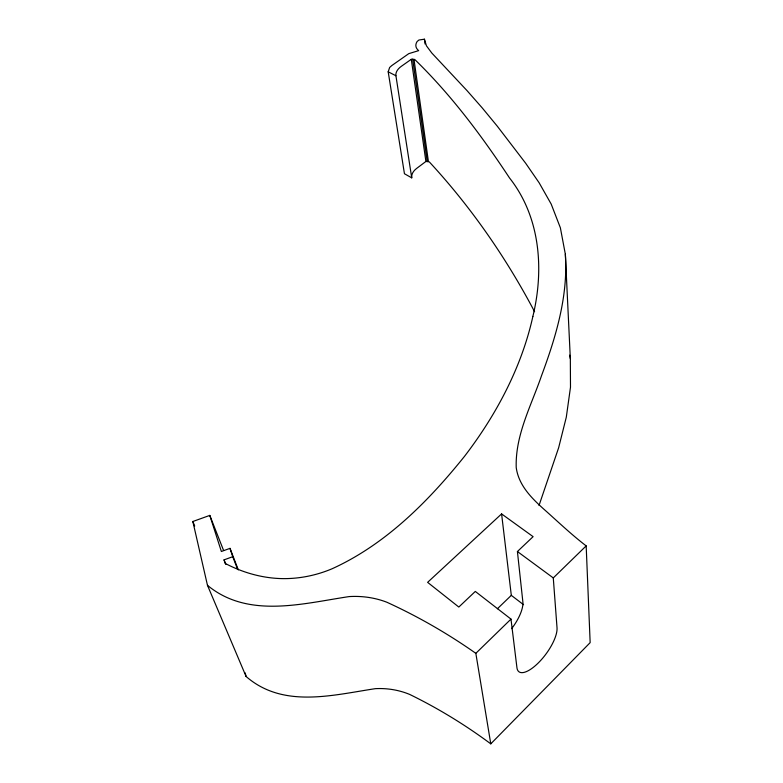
<?xml version="1.0" encoding="UTF-8"?>
<svg xmlns="http://www.w3.org/2000/svg" width="783" height="783" viewBox="0 0 783 783"><rect width="100%" height="100%" fill="white"/><g stroke="black" fill="none" stroke-linecap="round" stroke-linejoin="round"><path stroke-width="1.17" d="M534.583 311.703C506.082 257.617 470.828 206.771 429.27 161.866L425.903 161.464L416.673 168.394A17.392 11.265 -8.8 0 0 411.731 177.858L404.449 173.738L388.192 71.811L389.621 67.504L391.764 65.586L408.785 53.645L418.68 50.631A16.688 9.729 -8.7 0 1 417.114 41.538L418.905 40.021L424.425 39.189L425.061 43.995M532.861 316.43C544.273 269.401 540.339 216.969 509.488 177.907C481.662 135.723 451.214 94.939 414.892 59.635L411.29 59.293L401.336 66.31A18.665 11.128 -9.2 0 0 395.924 75.755L411.731 177.858M539.027 505.466L558.641 447.749L566.305 417.173L570.494 387.174L570.337 358.722L565.346 254.23L560.374 227.804L551.183 204.06L539.125 182.772L525.667 163.246L497.244 126.132L482.22 107.897L466.991 90.583L431.815 53.038L426.441 45.815L424.425 39.189M223.595 550.478L209.795 515.4L192.843 521.498L207.475 585.332L246.087 676.483C283.015 708.625 332.227 695.177 375.4 688.658A79.66 73.338 -26.8 0 1 409.646 694.413C438.108 708.282 465.356 724.97 490.775 743.85L590.157 642.628L586.173 545.888C572.314 535.259 559.591 523.269 546.603 511.612C533.154 499.691 518.767 486.341 516.222 467.559C515.136 435.123 531.285 405.594 541.533 375.674C555.95 336.886 568.243 296.082 565.346 254.23M490.775 743.85L475.839 653.335L510.986 619.108L475.301 591.429L458.818 607.05L427.616 582.346L501.59 513.912L533.106 536.658L517.416 551.526L522.848 601.755A29.656 11.696 -53.2 0 1 511.632 628.68M510.986 619.108L516.946 667.752A30.214 11.119 -53.4 0 0 538.469 662.77A30.214 11.119 -53.4 0 0 557.026 627.78L553.278 577.923L586.173 545.888M497.381 608.773L511.309 595.354L501.59 513.912M238.326 569.877L230.006 548.354L221.364 551.486L209.795 515.4M532.871 316.43A479.499 316.694 -21.4 0 1 464.476 456.381C428.135 501.629 385.608 544.43 332.1 568.761A99.157 78.163 -18 0 1 279.893 578.549C260.778 577.766 242.094 572.295 225.191 563.417L224.046 559.865L232.737 556.703L230.006 548.354M388.192 71.811L395.934 75.755M207.475 585.332C248.035 618.932 302.59 603.546 349.228 596.577A88.146 77.351 -22 0 1 386.831 602.225C417.946 616.427 447.856 633.653 475.839 653.335M517.416 551.526L553.278 577.923M511.309 595.354L523.563 604.701M192.843 521.498L194.703 526M224.046 559.865L225.837 564.367M232.737 556.703L237.543 569.124M245.236 672.94L246.087 676.483M569.701 355.139L570.337 358.722M411.29 59.293L425.903 161.464M413.953 59.126L428.389 161.337M412.651 59.009L427.166 161.19"/></g></svg>
